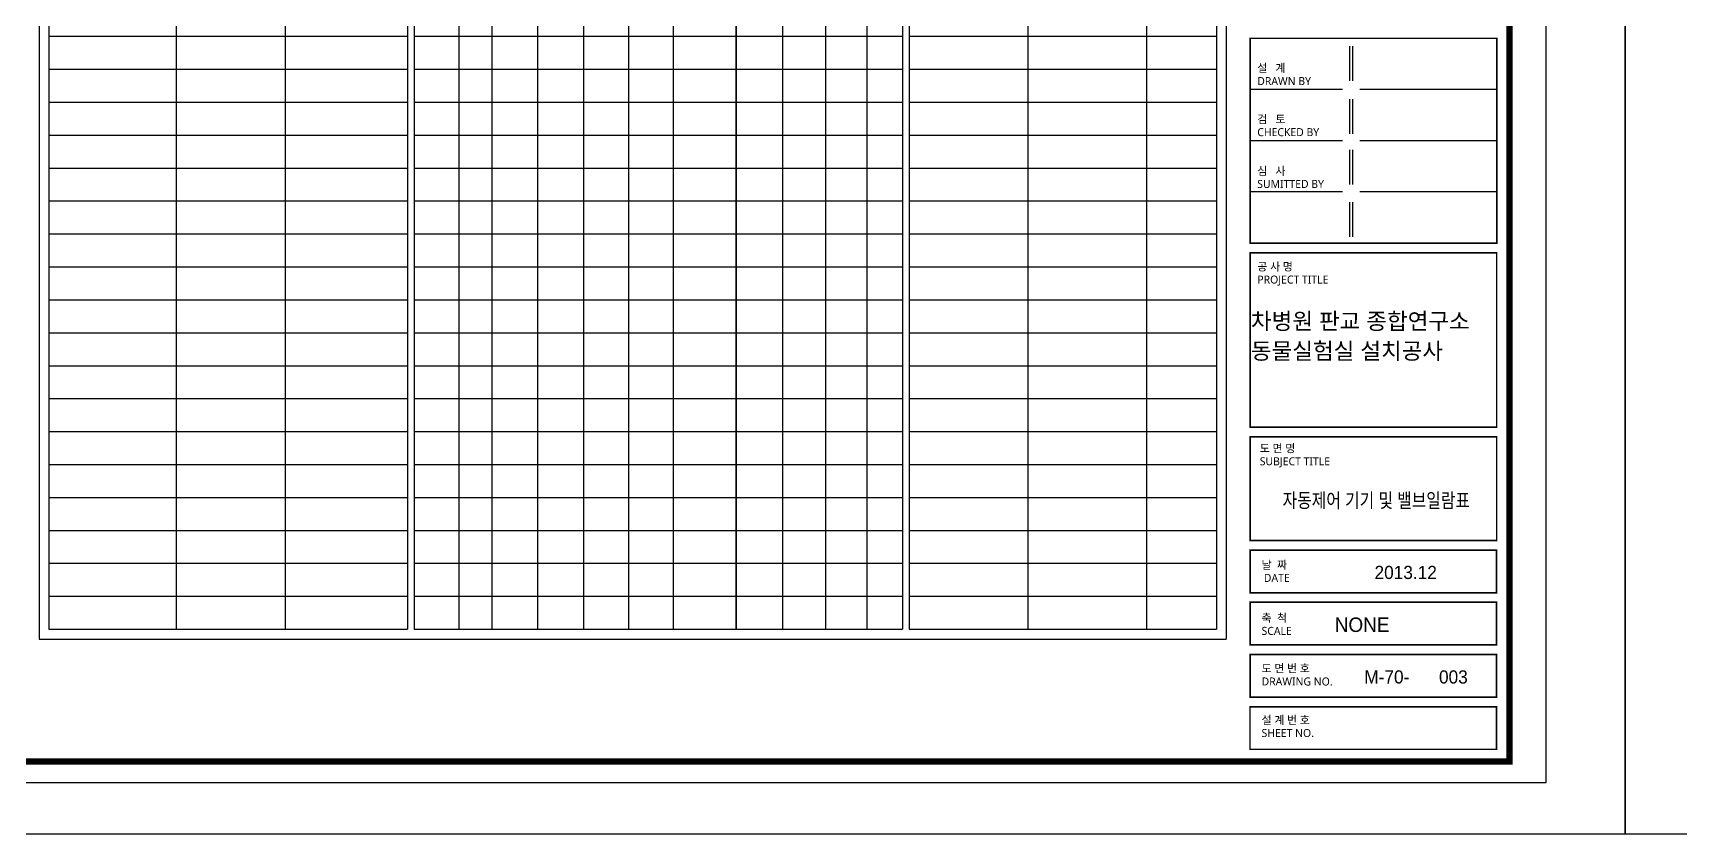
# Model space of a CAD drawing. Header units: millimetres. Extents: x -86 to 11742, y 5229 to 11464.
# Drawn here: x 1954 to 2453.8, y 5229.3 to 5472.6 of the extents above; entities that cross this region are included whole.
import ezdxf
from ezdxf.enums import TextEntityAlignment as Align

# ---------------------------------------------------------------- set-up
doc = ezdxf.new("R2010")
doc.units = ezdxf.units.MM
doc.header["$LTSCALE"] = 5
for name, color, linetype in [('7', 7, 'CONTINUOUS'), ('AUTO', 7, 'CONTINUOUS'), ('FORM', 7, 'CONTINUOUS')]:
    doc.layers.add(name, color=color, linetype=linetype)
doc.styles.add('GHD', font='Dotum.ttf')
doc.styles.add('STYLE1', font='MALGUN.TTF.TTF', dxfattribs={"height": 2.5})
doc.styles.add('울릉도M', font='h2wulm.TTF')

# ---------------------------------------------------------------- blocks, each defined once
blk = doc.blocks.new('form')
at = {"layer": 'AUTO'}
for p, q in [((-24.08, -15.6), (-24.08, 578.4)), ((816.92, 578.4), (816.92, -15.6)), ((816.92, -15.6), (-24.08, -15.6))]:
    blk.add_line(p, q, dxfattribs=at)
at = {"layer": 'FORM', "color": 7}
for p, q in [((733.31, 213.08), (733.31, 223.62)), ((734.21, 213.08), (734.21, 223.62)), ((731.09, 210.45), (703.1, 210.45)), ((777.9, 210.45), (736.34, 210.45)), ((733.31, 197.01), (733.31, 207.55)), ((734.21, 197.01), (734.21, 207.55)), ((731.09, 194.91), (703.1, 194.91)), ((733.31, 181.6), (733.31, 192.14)), ((734.21, 181.6), (734.21, 192.14)), ((777.9, 194.91), (736.34, 194.91)), ((731.09, 179.37), (703.1, 179.37)), ((733.31, 165.74), (733.31, 176.28)), ((734.21, 165.74), (734.21, 176.28)), ((777.9, 179.37), (736.34, 179.37))]:
    blk.add_line(p, q, dxfattribs=at)
at = {"layer": 'FORM', "color": 3}
blk.add_lwpolyline([(0, 562.79), (792.83, 562.79), (792.83, 0), (0, 0)], close=True, dxfattribs=at)
at = {"layer": 'FORM', "color": 2, "const_width": 1.94}
blk.add_lwpolyline([(12.48, 6.47), (12.48, 555.28), (781.78, 555.28), (781.78, 6.47)], close=True, dxfattribs=at)
at = {"layer": 'FORM', "color": 3, "const_width": 0.486}
for points in [[(703.1, 163.82), (777.9, 163.82), (777.9, 225.99), (703.1, 225.99)], [(777.89, 107.95), (777.89, 160.91), (703.09, 160.91), (703.09, 107.95)], [(777.88, 73.53), (777.88, 105.03), (703.08, 105.03), (703.08, 73.53)], [(777.87, 57.68), (777.87, 70.62), (703.07, 70.62), (703.07, 57.68)], [(777.86, 41.83), (777.86, 54.77), (703.06, 54.77), (703.06, 41.83)], [(777.85, 25.98), (777.85, 38.92), (703.05, 38.92), (703.05, 25.98)], [(777.84, 10.13), (777.84, 23.07), (703.04, 23.07), (703.04, 10.13)]]:
    blk.add_lwpolyline(points, close=True, dxfattribs=at)
at = {"layer": 'FORM', "color": 7, "style": 'STYLE1'}
for s, height, p in [('설   계', 2.428, (705.23, 215.75)), ('DRAWN BY', 2.428, (705.23, 211.81)), ('검   토', 2.428, (705.23, 200.23)), ('CHECKED BY', 2.428, (705.23, 196.3)), ('심   사', 2.428, (705.23, 184.5)), ('SUMITTED BY', 2.4284, (705.23, 180.57)), ('공 사 명', 2.428, (705.25, 155.47)), ('PROJECT TITLE', 2.4284, (705.25, 151.54)), ('도 면 명', 2.428, (705.99, 100.3)), ('SUBJECT TITLE', 2.4284, (705.99, 96.37)), ('날  짜', 2.428, (706.54, 64.9)), ('DATE', 2.428, (707.23, 60.97)), ('축  척', 2.428, (706.54, 48.81)), ('SCALE', 2.428, (706.54, 44.88)), ('도 면 번 호', 2.428, (706.54, 33.49)), ('DRAWING NO.', 2.4284, (706.54, 29.51)), ('설 계 번 호', 2.428, (706.54, 17.8)), ('SHEET NO.', 2.428, (706.54, 13.87))]:
    blk.add_text(s, height=height, dxfattribs=at).set_placement(p)

msp = doc.modelspace()

# ---------------------------------------------------------------- linework, layer by layer
at = {"layer": 'AUTO', "color": 3}
for p, q in [((1955.87, 5716.82), (1955.87, 5288.54)), ((2316.12, 5716.82), (2316.12, 5288.54)), ((1958.87, 5681.54), (1958.87, 5291.54)), ((2067.65, 5681.54), (2067.65, 5291.54)), ((2069.65, 5681.54), (2069.65, 5291.54)), ((2217.89, 5681.54), (2217.89, 5291.54)), ((2219.89, 5681.54), (2219.89, 5291.54)), ((2313.12, 5681.54), (2313.12, 5291.54)), ((1958.87, 5431.54), (2067.65, 5431.54)), ((2069.65, 5431.54), (2217.89, 5431.54)), ((2219.89, 5431.54), (2313.12, 5431.54)), ((1958.87, 5381.54), (2067.65, 5381.54)), ((2069.65, 5381.54), (2217.89, 5381.54)), ((2219.89, 5381.54), (2313.12, 5381.54)), ((1958.87, 5331.54), (2067.65, 5331.54)), ((2069.65, 5331.54), (2217.89, 5331.54)), ((2219.89, 5331.54), (2313.12, 5331.54)), ((1955.87, 5288.54), (2316.12, 5288.54)), ((1958.87, 5291.54), (2067.65, 5291.54)), ((2069.65, 5291.54), (2217.89, 5291.54)), ((2219.89, 5291.54), (2313.12, 5291.54))]:
    msp.add_line(p, q, dxfattribs=at)
at = {"layer": 'AUTO', "color": 2}
for p, q in [((1997.46, 5681.54), (1997.46, 5291.54)), ((2030.56, 5681.54), (2030.56, 5291.54)), ((2083.2, 5681.54), (2083.2, 5291.54)), ((2093.24, 5681.54), (2093.24, 5291.54)), ((2107.14, 5681.54), (2107.14, 5291.54)), ((2121.04, 5681.54), (2121.04, 5291.54)), ((2134.74, 5681.54), (2134.74, 5291.54)), ((2148.29, 5681.54), (2148.29, 5291.54)), ((2167.38, 5681.54), (2167.38, 5291.54)), ((2167.38, 5291.54), (2167.38, 5681.54)), ((2181.45, 5681.54), (2181.45, 5291.54)), ((2194.53, 5681.54), (2194.53, 5291.54)), ((2207.03, 5681.54), (2207.03, 5291.54)), ((2256.03, 5291.54), (2256.03, 5681.54)), ((2292.03, 5291.54), (2292.03, 5681.54))]:
    msp.add_line(p, q, dxfattribs=at)
at = {"layer": 'AUTO', "color": 171}
for p, q in [((1958.87, 5471.54), (2067.65, 5471.54)), ((2069.65, 5471.54), (2217.89, 5471.54)), ((2219.89, 5471.54), (2313.12, 5471.54)), ((1958.87, 5461.54), (2067.65, 5461.54)), ((2069.65, 5461.54), (2217.89, 5461.54)), ((2219.89, 5461.54), (2313.12, 5461.54)), ((1958.87, 5451.54), (2067.65, 5451.54)), ((2069.65, 5451.54), (2217.89, 5451.54)), ((2219.89, 5451.54), (2313.12, 5451.54)), ((1958.87, 5441.54), (2067.65, 5441.54)), ((2069.65, 5441.54), (2217.89, 5441.54)), ((2219.89, 5441.54), (2313.12, 5441.54)), ((1958.87, 5421.54), (2067.65, 5421.54)), ((2069.65, 5421.54), (2217.89, 5421.54)), ((2219.89, 5421.54), (2313.12, 5421.54)), ((1958.87, 5411.54), (2067.65, 5411.54)), ((2069.65, 5411.54), (2217.89, 5411.54)), ((2219.89, 5411.54), (2313.12, 5411.54)), ((1958.87, 5401.54), (2067.65, 5401.54)), ((2069.65, 5401.54), (2217.89, 5401.54)), ((2219.89, 5401.54), (2313.12, 5401.54)), ((1958.87, 5391.54), (2067.65, 5391.54)), ((2069.65, 5391.54), (2217.89, 5391.54)), ((2219.89, 5391.54), (2313.12, 5391.54)), ((1958.87, 5371.54), (2067.65, 5371.54)), ((2069.65, 5371.54), (2217.89, 5371.54)), ((2219.89, 5371.54), (2313.12, 5371.54)), ((1958.87, 5361.54), (2067.65, 5361.54)), ((2069.65, 5361.54), (2217.89, 5361.54)), ((2219.89, 5361.54), (2313.12, 5361.54)), ((1958.87, 5351.54), (2067.65, 5351.54)), ((2069.65, 5351.54), (2217.89, 5351.54)), ((2219.89, 5351.54), (2313.12, 5351.54)), ((1958.87, 5341.54), (2067.65, 5341.54)), ((2069.65, 5341.54), (2217.89, 5341.54)), ((2219.89, 5341.54), (2313.12, 5341.54)), ((1958.87, 5321.54), (2067.65, 5321.54)), ((2069.65, 5321.54), (2217.89, 5321.54)), ((2219.89, 5321.54), (2313.12, 5321.54)), ((1958.87, 5311.54), (2067.65, 5311.54)), ((2069.65, 5311.54), (2217.89, 5311.54)), ((2219.89, 5311.54), (2313.12, 5311.54)), ((1958.87, 5301.54), (2067.65, 5301.54)), ((2069.65, 5301.54), (2217.89, 5301.54)), ((2219.89, 5301.54), (2313.12, 5301.54))]:
    msp.add_line(p, q, dxfattribs=at)

# ---------------------------------------------------------------- block references
at = {"layer": 'AUTO', "xscale": 0.999994771384126, "yscale": 0.999994771384126, "zscale": 0.999994771384126}
for p in [(1620.3, 5244.93), (2461.3, 5244.93)]:
    msp.add_blockref('form', p, dxfattribs=at)

# ---------------------------------------------------------------- texts
at = {"layer": '7', "style": '울릉도M'}
for s, p in [('M-70-', (2358.01, 5275.04)), ('003', (2380.68, 5275.04))]:
    msp.add_text(s, height=4, dxfattribs=at).set_placement(p)
at = {"layer": 'AUTO', "color": 4, "style": 'GHD', "width": 0.8}
msp.add_text('자동제어 기기 및 밸브일람표', height=4.4, dxfattribs=at).set_placement((2361.65, 5330.65), align=Align.MIDDLE_CENTER)
at = {"layer": 'AUTO', "color": 4, "style": 'GHD'}
msp.add_text('NONE', height=4.4, dxfattribs=at).set_placement((2349.04, 5290.69))
at = {"layer": 'FORM', "color": 7, "style": 'GHD'}
for s, height, p in [('차병원 판교 종합연구소', 5, (2323.62, 5382.56)), ('동물실험실 설치공사', 5, (2323.62, 5373.52)), ('2013.12', 4, (2361.12, 5306.77))]:
    msp.add_text(s, height=height, dxfattribs=at).set_placement(p)

doc.saveas('drawing.dxf')
